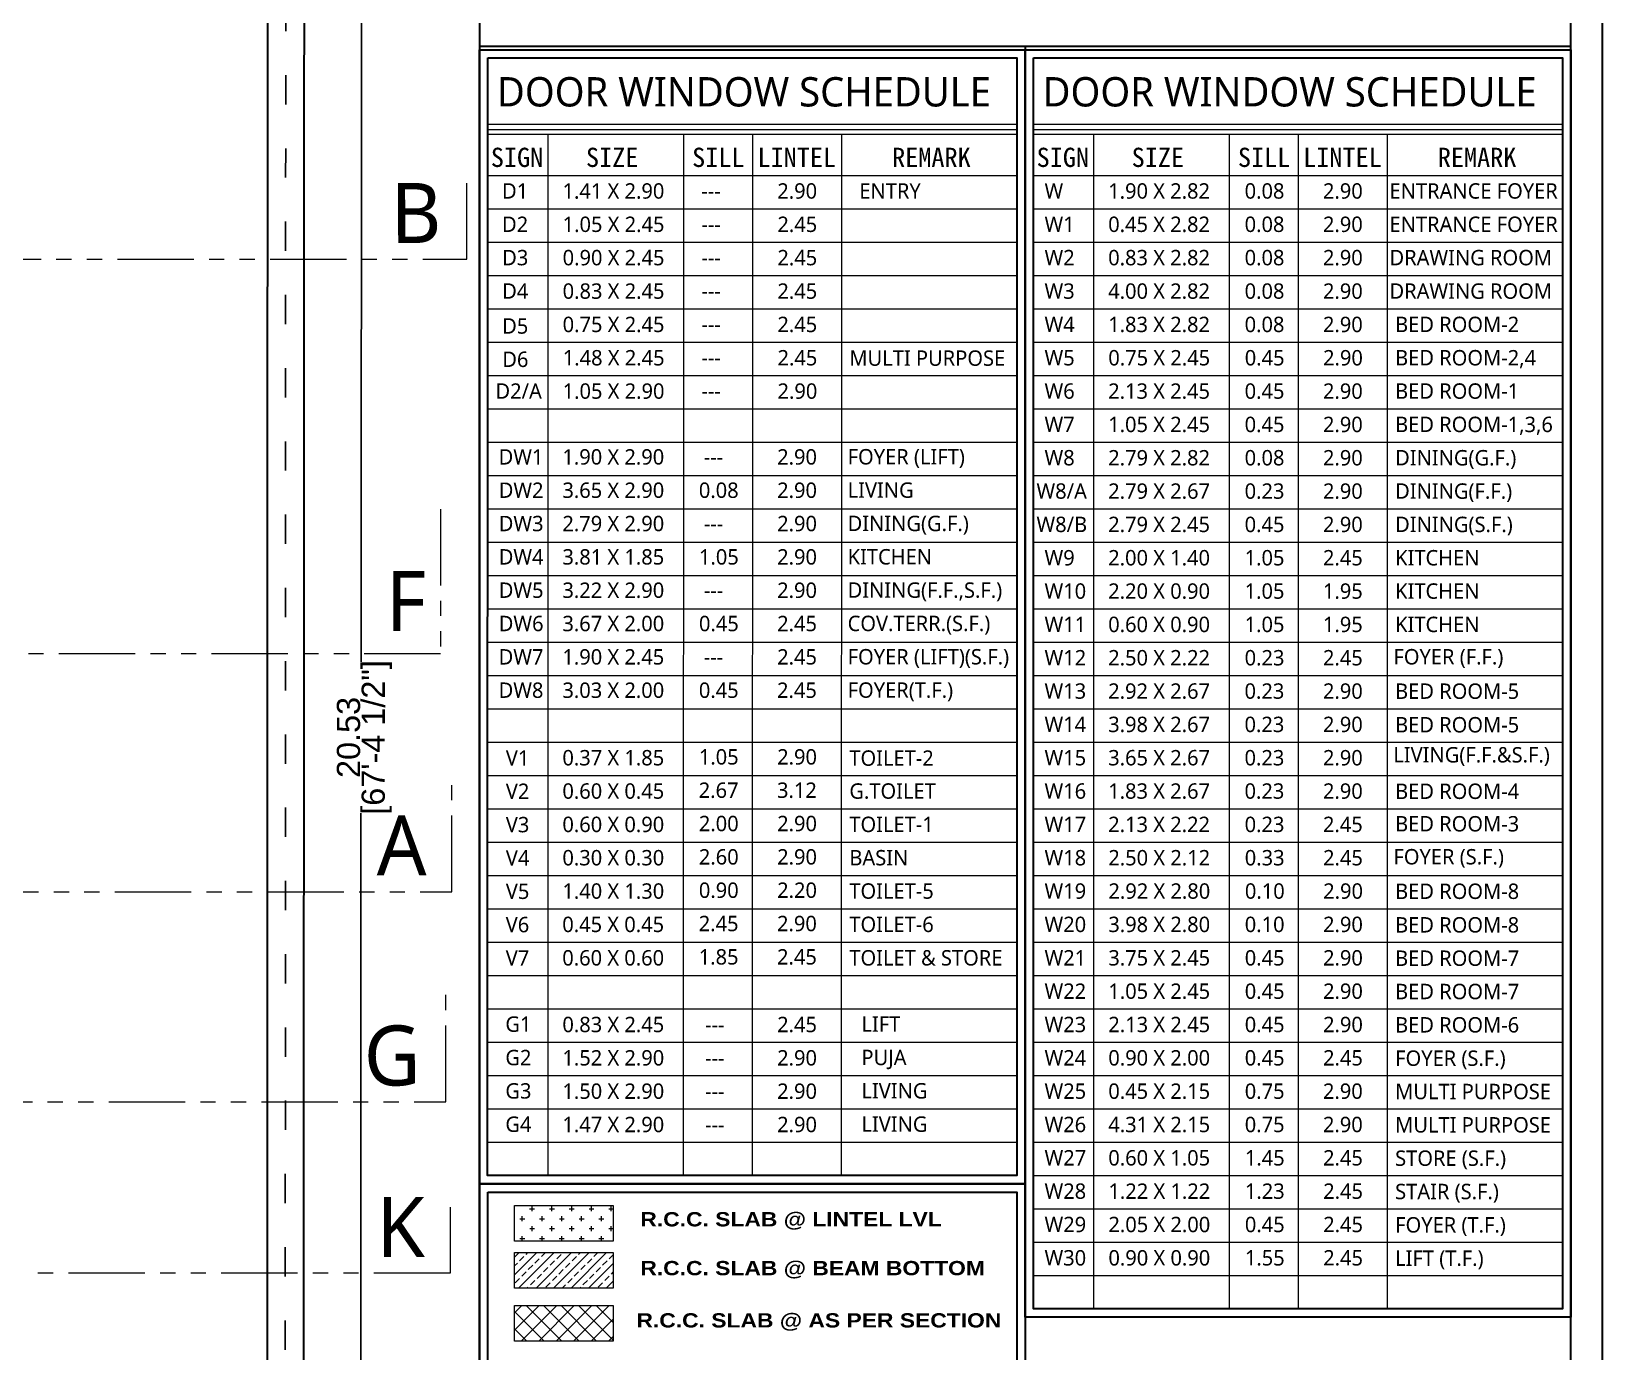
# Model space of a CAD drawing. Extents: x 2450 to 2649, y -7 to 131.
# Drawn here: x 2474.02 to 2486.88, y 1.76 to 12.57 of the extents above; entities that cross this region are included whole.
import ezdxf

# ---------------------------------------------------------------- set-up
doc = ezdxf.new("R2010")
doc.units = 0
doc.header["$MEASUREMENT"] = 0
doc.header["$PDMODE"] = 34
doc.linetypes.add('ACAD_ISO03W100', pattern=[30, 12, -18])
doc.linetypes.add('PHANTOM2', pattern=[1.25, 0.625, -0.125, 0.125, -0.125, 0.125, -0.125])
doc.layers.add('BAS LINE', color=130, linetype='Continuous')
for name, color, linetype, lineweight in [('D-W SCHEDULE', 7, 'Continuous', 15), ('H-3', 185, 'Continuous', 0), ('PLOT', 230, 'Continuous', 35), ('SECTION LINE', 3, 'PHANTOM2', 5), ('TABLE', 25, 'Continuous', 20), ('TEXT(ROOM)', 240, 'Continuous', 15)]:
    doc.layers.add(name, color=color, linetype=linetype, lineweight=lineweight)
for name, color, linetype, lineweight, true_color in [('DIM_1', 7, 'Continuous', 13, 0x000000), ('HEATCH BEAM BOTTOM', 7, 'Continuous', 13, 0x92bdc9), ('HEATCH LINTELLVL', 7, 'Continuous', 9, 0xcb95cb), ('SHEET', 7, 'Continuous', 30, 0x121212)]:
    doc.layers.add(name, color=color, linetype=linetype, lineweight=lineweight, true_color=true_color)
doc.layers.add('HATCH-SLAB', color=254, linetype='Continuous', lineweight=5, transparency=0.5)
doc.styles.add('AR', font='arial.ttf')
doc.styles.add('ARIAL BLACK (SECTION NAME)', font='ariblk.ttf', dxfattribs={"height": 0.5})
doc.styles.add('COMPLEX', font='complex.shx')
doc.styles.get("Standard").update_dxf_attribs({"font": 'malgunsl.ttf'})
doc.dimstyles.new('2310', dxfattribs={"dimtxt": 0.19, "dimasz": 0.08, "dimexe": 0.18, "dimexo": 0.0625, "dimgap": 0.005, "dimtad": 0, "dimzin": 0, "dimdsep": 46, "dimtxsty": 'AR', "dimblk": 'ARCHTICK', "dimcen": 0.09, "dimse1": 1, "dimse2": 1, "dimaunit": 1, "dimadec": 4, "dimazin": 0, "dimtfac": 1, "dimtofl": 0, "dimtmove": 0, "dimatfit": 3, "dimfxl": 0.18, "dimtolj": 1, "dimtzin": 0, "dimarcsym": 0})

# ---------------------------------------------------------------- blocks, each defined once
blk = doc.blocks.new('_ArchTick')
at = {"color": 0, "linetype": 'ByBlock', "const_width": 0.15}
blk.add_lwpolyline([(-0.5, -0.5), (0.5, 0.5)], dxfattribs=at)
blk = doc.blocks.new('*D3249')
at = {"layer": 'DEFPOINTS', "color": 0, "transparency": 16777216}
for p in [(2476.101, 15.701), (2476.094, -4.828), (2476.713, -4.829)]:
    blk.add_point(p, dxfattribs=at)
at = {"layer": 'DIM_1', "color": 0, "lineweight": -2, "transparency": 16777216}
for p, q in [((2476.72, 15.701), (2476.717, 7.407)), ((2476.713, -4.829), (2476.716, 6.166))]:
    blk.add_line(p, q, dxfattribs=at)
at = {"layer": 'DIM_1', "color": 0, "lineweight": -2, "transparency": 16777216, "xscale": 0.08, "yscale": 0.08, "zscale": 0.08}
for p, rotation in [((2476.72, 15.701), 89.98135342843399), ((2476.713, -4.829), 269.981353428434)]:
    blk.add_blockref('_ArchTick', p, dxfattribs=dict(at, rotation=rotation))
at = {"layer": 'DIM_1', "color": 0, "transparency": 16777216, "char_height": 0.19, "attachment_point": 5, "rotation": 89.9814, "style": 'AR'}
for s, insert in [('\\A1;[67\'-4 1/2"]', (2476.845, 6.787)), ('\\A1;20.53', (2476.615, 6.787))]:
    blk.add_mtext(s, dxfattribs=dict(at, insert=insert))

msp = doc.modelspace()

# ---------------------------------------------------------------- hatches: boundary and pattern name
at = {"layer": 'HATCH-SLAB', "ltscale": 10, "true_color": 0x787878}
h = msp.add_hatch(dxfattribs=at)
h.set_pattern_fill('NET', color=8, scale=0.809587, angle=45)
h.set_pattern_definition([(45, (244.36574, 695.90708), (-0.0715580475, 0.0715580475), []), (135, (244.36574, 695.90708), (-0.0715580475, -0.0715580475), [])])
h.paths.add_polyline_path([(2478.78, 2.134), (2477.973, 2.134), (2477.973, 1.843), (2478.78, 1.843)])
at = {"layer": 'HEATCH BEAM BOTTOM', "ltscale": 10}
h = msp.add_hatch(dxfattribs=at)
h.set_pattern_fill('ANSI33', color=256, scale=0.404793)
h.set_pattern_definition([(45, (244.36574, 697.50707), (-0.0715580475, 0.0715580475), []), (45, (244.4373, 697.50707), (-0.0715580475, 0.0715580475), [0.0505991806, -0.0252995903])])
h.paths.add_polyline_path([(2478.78, 2.568), (2477.973, 2.568), (2477.973, 2.277), (2478.78, 2.277)])
at = {"layer": 'HEATCH LINTELLVL', "ltscale": 10}
h = msp.add_hatch(dxfattribs=at)
h.set_pattern_fill('CROSS', color=256, scale=0.323835)
h.set_pattern_definition([(0, (244.36574, 697.30865), (0.080958689, 0.080958689), [0.0404793445, -0.1214380335]), (90, (244.38598, 697.28841), (-0.080958689, 0.080958689), [0.0404793445, -0.1214380335])])
h.paths.add_polyline_path([(2478.78, 2.953), (2477.973, 2.953), (2477.973, 2.661), (2478.78, 2.661)])

# ---------------------------------------------------------------- linework, layer by layer
at = {"layer": 'BAS LINE', "color": 7, "linetype": 'ACAD_ISO03W100', "lineweight": 25, "ltscale": 0.02}
msp.add_lwpolyline([(2452.055, 16.664), (2452.146, -4.704), (2462.447, -4.685), (2464.1, -4.675), (2466.886, -4.671), (2467.557, -4.676), (2476.094, -4.828), (2476.101, 15.701)], close=True, dxfattribs=at)
at = {"layer": 'H-3', "ltscale": 50}
for points in [[(2477.973, 2.953), (2478.78, 2.953), (2478.78, 2.661), (2477.973, 2.661)], [(2477.973, 2.568), (2478.78, 2.568), (2478.78, 2.277), (2477.973, 2.277)], [(2477.973, 2.134), (2478.78, 2.134), (2478.78, 1.843), (2477.973, 1.843)]]:
    msp.add_lwpolyline(points, close=True, dxfattribs=at)
at = {"layer": 'PLOT', "color": 67, "ltscale": 0.1, "true_color": 0x727430, "flags": 128}
for points in [[(2473.65, 15.925), (2476.251, 15.821), (2476.244, -4.831)], [(2473.65, 15.675), (2475.951, 15.582), (2475.944, -4.829)]]:
    msp.add_lwpolyline(points, dxfattribs=at)
at = {"layer": 'SECTION LINE'}
for points in [[(2450.972, 11.522), (2450.972, 10.703), (2477.582, 10.703), (2477.582, 11.453)], [(2477.368, 8.657), (2477.368, 7.473), (2450.759, 7.473), (2450.759, 8.346)], [(2450.951, 6.395), (2450.951, 5.522), (2477.461, 5.522), (2477.461, 6.403)], [(2450.901, 4.676), (2450.901, 3.803), (2477.411, 3.803), (2477.411, 4.684)], [(2477.447, 2.941), (2477.447, 2.398), (2450.923, 2.398), (2450.923, 3.134)]]:
    msp.add_lwpolyline(points, dxfattribs=at)
at = {"layer": 'SHEET', "ltscale": 5}
for p, q in [((2477.686, 18.746), (2477.686, -6.767)), ((2477.686, 12.45), (2486.62, 12.45)), ((2477.686, 12.42), (2486.62, 12.42)), ((2482.153, 12.45), (2482.153, -6.767))]:
    msp.add_line(p, q, dxfattribs=at)
for points in [[(2450.066, 19.006), (2450.066, -7.027), (2486.88, -7.027), (2486.88, 19.006)], [(2450.326, 18.746), (2450.326, -6.767), (2486.62, -6.767), (2486.62, 18.746)]]:
    msp.add_lwpolyline(points, close=True, dxfattribs=at)
at = {"layer": 'TABLE', "color": 240, "true_color": 0xed1f24}
for p, q in [((2477.754, 11.81), (2482.085, 11.81)), ((2477.754, 11.766), (2482.085, 11.766)), ((2477.754, 11.727), (2482.085, 11.727)), ((2482.221, 11.81), (2486.552, 11.81)), ((2482.221, 11.766), (2486.552, 11.766)), ((2482.221, 11.727), (2486.552, 11.727))]:
    msp.add_line(p, q, dxfattribs=at)
at = {"layer": 'TABLE'}
for p, q in [((2478.246, 11.727), (2478.245, 3.198)), ((2479.355, 11.727), (2479.354, 3.198)), ((2479.92, 11.727), (2479.919, 3.198)), ((2480.649, 11.727), (2480.648, 3.198)), ((2482.713, 11.727), (2482.713, 2.106)), ((2483.822, 11.727), (2483.822, 2.106)), ((2484.387, 11.727), (2484.387, 2.106)), ((2485.116, 11.727), (2485.116, 2.106)), ((2477.754, 11.39), (2482.085, 11.39)), ((2482.221, 11.39), (2486.552, 11.39)), ((2477.754, 11.117), (2482.085, 11.117)), ((2482.221, 11.117), (2486.552, 11.117)), ((2477.754, 10.844), (2482.085, 10.844)), ((2482.221, 10.844), (2486.552, 10.844)), ((2477.754, 10.571), (2482.085, 10.571)), ((2477.754, 10.571), (2482.085, 10.571)), ((2482.221, 10.571), (2486.552, 10.571)), ((2477.754, 10.298), (2482.085, 10.298)), ((2482.221, 10.298), (2486.552, 10.298)), ((2477.754, 10.025), (2482.085, 10.025)), ((2482.221, 10.025), (2486.552, 10.025)), ((2477.754, 9.752), (2482.085, 9.752)), ((2482.221, 9.752), (2486.552, 9.752)), ((2477.754, 9.479), (2482.085, 9.479)), ((2482.221, 9.479), (2486.552, 9.479)), ((2477.753, 9.205), (2482.084, 9.205)), ((2482.221, 9.205), (2486.552, 9.205)), ((2477.753, 8.932), (2482.084, 8.932)), ((2482.221, 8.932), (2486.552, 8.932)), ((2477.753, 8.659), (2482.084, 8.659)), ((2482.221, 8.659), (2486.552, 8.659)), ((2477.753, 8.386), (2482.084, 8.386)), ((2482.221, 8.386), (2486.552, 8.386)), ((2477.753, 8.113), (2482.084, 8.113)), ((2482.221, 8.113), (2486.552, 8.113)), ((2477.753, 7.84), (2482.084, 7.84)), ((2482.221, 7.84), (2486.552, 7.84)), ((2477.753, 7.567), (2482.084, 7.567)), ((2482.221, 7.567), (2486.552, 7.567)), ((2477.753, 7.294), (2482.084, 7.294)), ((2482.221, 7.294), (2486.552, 7.294)), ((2477.753, 7.021), (2482.084, 7.021)), ((2482.221, 7.021), (2486.552, 7.021)), ((2477.753, 6.748), (2482.084, 6.748)), ((2482.221, 6.748), (2486.552, 6.748)), ((2477.753, 6.475), (2482.084, 6.475)), ((2482.221, 6.475), (2486.552, 6.475)), ((2477.753, 6.202), (2482.084, 6.202)), ((2482.221, 6.202), (2486.552, 6.202)), ((2477.753, 5.929), (2482.084, 5.929)), ((2482.221, 5.929), (2486.552, 5.929)), ((2477.753, 5.656), (2482.084, 5.656)), ((2482.221, 5.656), (2486.552, 5.656)), ((2477.753, 5.383), (2482.084, 5.383)), ((2482.221, 5.383), (2486.552, 5.383)), ((2477.753, 5.11), (2482.084, 5.11)), ((2482.221, 5.11), (2486.552, 5.11)), ((2477.753, 4.837), (2482.084, 4.837)), ((2482.221, 4.837), (2486.552, 4.837)), ((2477.753, 4.564), (2482.084, 4.564)), ((2482.221, 4.564), (2486.552, 4.564)), ((2477.753, 4.291), (2482.084, 4.291)), ((2482.221, 4.291), (2486.552, 4.291)), ((2477.753, 4.017), (2482.084, 4.017)), ((2482.221, 4.017), (2486.552, 4.017)), ((2477.753, 3.744), (2482.084, 3.744)), ((2482.221, 3.744), (2486.552, 3.744)), ((2477.753, 3.471), (2482.084, 3.471)), ((2482.221, 3.471), (2486.552, 3.471)), ((2482.221, 3.198), (2486.552, 3.198)), ((2482.221, 2.925), (2486.552, 2.925)), ((2482.221, 2.652), (2486.552, 2.652)), ((2482.221, 2.379), (2486.552, 2.379))]:
    msp.add_line(p, q, dxfattribs=at)
at = {"layer": 'TABLE', "lineweight": 30}
for points in [[(2477.686, 12.42), (2482.153, 12.42), (2482.152, 3.13), (2477.685, 3.13)], [(2477.754, 12.352), (2482.085, 12.352), (2482.084, 3.198), (2477.753, 3.198)], [(2482.153, 12.42), (2486.62, 12.42), (2486.62, 2.038), (2482.153, 2.038)], [(2482.221, 12.352), (2486.552, 12.352), (2486.552, 2.106), (2482.221, 2.106)], [(2477.686, 3.13), (2482.153, 3.13), (2482.153, 0.765), (2477.686, 0.765)], [(2477.754, 3.062), (2482.085, 3.062), (2482.085, 0.833), (2477.754, 0.833)]]:
    msp.add_lwpolyline(points, close=True, dxfattribs=at)

# ---------------------------------------------------------------- texts
at = {"layer": 'D-W SCHEDULE', "attachment_point": 1}
for s, width, insert, char_height in [('DOOR WINDOW SCHEDULE', 4.67507, (2477.829, 12.195), 0.24029), ('DOOR WINDOW SCHEDULE', 4.67507, (2482.296, 12.195), 0.24029), ('{\\fGadugi|b0|i0|c0|p34;D1}', 0.32301, (2477.871, 11.326), 0.12612), ('{\\fGadugi|b0|i0|c0|p34;1.41 X 2.90}', 0.88357, (2478.366, 11.326), 0.12612), ('{\\fGadugi|b0|i0|c0|p34;2.90}', 0.88357, (2480.124, 11.326), 0.12612), ('{\\fGadugi|b0|i0|c0|p34;W}', 0.32301, (2482.312, 11.326), 0.12612), ('{\\fGadugi|b0|i0|c0|p34;1.90 X 2.82}', 0.88357, (2482.833, 11.326), 0.12612), ('{\\fGadugi|b0|i0|c0|p34;0.08}', 0.88357, (2483.95, 11.326), 0.12612), ('{\\fGadugi|b0|i0|c0|p34;2.90}', 0.88357, (2484.591, 11.326), 0.12612), ('{\\fGadugi|b0|i0|c0|p34;---}', 0.88357, (2479.502, 11.326), 0.12612), ('{\\fGadugi|b0|i0|c0|p34;D2}', 0.32301, (2477.871, 11.053), 0.12612), ('{\\fGadugi|b0|i0|c0|p34;1.05 X 2.45}', 0.88357, (2478.367, 11.053), 0.12612), ('{\\fGadugi|b0|i0|c0|p34;---}', 0.88357, (2479.503, 11.053), 0.12612), ('{\\fGadugi|b0|i0|c0|p34;2.45}', 0.88357, (2480.125, 11.053), 0.12612), ('{\\fGadugi|b0|i0|c0|p34;W1}', 0.32301, (2482.312, 11.053), 0.12612), ('{\\fGadugi|b0|i0|c0|p34;0.45 X 2.82}', 0.88357, (2482.833, 11.053), 0.12612), ('{\\fGadugi|b0|i0|c0|p34;0.08}', 0.88357, (2483.95, 11.053), 0.12612), ('{\\fGadugi|b0|i0|c0|p34;2.90}', 0.88357, (2484.591, 11.053), 0.12612), ('{\\fGadugi|b0|i0|c0|p34;D3}', 0.32301, (2477.872, 10.78), 0.12612), ('{\\fGadugi|b0|i0|c0|p34;0.90 X 2.45}', 0.88357, (2478.367, 10.78), 0.12612), ('{\\fGadugi|b0|i0|c0|p34;---}', 0.88357, (2479.503, 10.78), 0.12612), ('{\\fGadugi|b0|i0|c0|p34;2.45}', 0.88357, (2480.125, 10.78), 0.12612), ('{\\fGadugi|b0|i0|c0|p34;W2}', 0.32301, (2482.312, 10.78), 0.12612), ('{\\fGadugi|b0|i0|c0|p34;0.83 X 2.82}', 0.88357, (2482.833, 10.78), 0.12612), ('{\\fGadugi|b0|i0|c0|p34;0.08}', 0.88357, (2483.95, 10.78), 0.12612), ('{\\fGadugi|b0|i0|c0|p34;2.90}', 0.88357, (2484.591, 10.78), 0.12612), ('{\\fGadugi|b0|i0|c0|p34;D4}', 0.32301, (2477.872, 10.506), 0.12612), ('{\\fGadugi|b0|i0|c0|p34;0.83 X 2.45}', 0.88357, (2478.367, 10.506), 0.12612), ('{\\fGadugi|b0|i0|c0|p34;---}', 0.88357, (2479.503, 10.506), 0.12612), ('{\\fGadugi|b0|i0|c0|p34;2.45}', 0.88357, (2480.125, 10.506), 0.12612), ('{\\fGadugi|b0|i0|c0|p34;W3}', 0.32301, (2482.312, 10.506), 0.12612), ('{\\fGadugi|b0|i0|c0|p34;4.00 X 2.82}', 0.88357, (2482.833, 10.506), 0.12612), ('{\\fGadugi|b0|i0|c0|p34;0.08}', 0.88357, (2483.95, 10.506), 0.12612), ('{\\fGadugi|b0|i0|c0|p34;2.90}', 0.88357, (2484.591, 10.506), 0.12612), ('{\\fGadugi|b0|i0|c0|p34;D5}', 0.32301, (2477.872, 10.22), 0.12612), ('{\\fGadugi|b0|i0|c0|p34;0.75 X 2.45}', 0.88357, (2478.367, 10.233), 0.12612), ('{\\fGadugi|b0|i0|c0|p34;---}', 0.88357, (2479.503, 10.233), 0.12612), ('{\\fGadugi|b0|i0|c0|p34;2.45}', 0.88357, (2480.125, 10.233), 0.12612), ('{\\fGadugi|b0|i0|c0|p34;W4}', 0.32301, (2482.312, 10.233), 0.12612), ('{\\fGadugi|b0|i0|c0|p34;1.83 X 2.82}', 0.88357, (2482.833, 10.233), 0.12612), ('{\\fGadugi|b0|i0|c0|p34;0.08}', 0.88357, (2483.95, 10.233), 0.12612), ('{\\fGadugi|b0|i0|c0|p34;2.90}', 0.88357, (2484.591, 10.233), 0.12612), ('{\\fGadugi|b0|i0|c0|p34;D6}', 0.32301, (2477.873, 9.947), 0.12612), ('{\\fGadugi|b0|i0|c0|p34;1.48 X 2.45}', 0.88357, (2478.368, 9.96), 0.12612), ('{\\fGadugi|b0|i0|c0|p34;2.45}', 0.88357, (2480.126, 9.96), 0.12612), ('{\\fGadugi|b0|i0|c0|p34;W5}', 0.32301, (2482.312, 9.96), 0.12612), ('{\\fGadugi|b0|i0|c0|p34;0.75 X 2.45}', 0.88357, (2482.834, 9.96), 0.12612), ('{\\fGadugi|b0|i0|c0|p34;0.45}', 0.88357, (2483.951, 9.96), 0.12612), ('{\\fGadugi|b0|i0|c0|p34;2.90}', 0.88357, (2484.592, 9.96), 0.12612), ('{\\fGadugi|b0|i0|c0|p34;---}', 0.88357, (2479.503, 9.96), 0.12612), ('{\\fGadugi|b0|i0|c0|p34;D2/A}', 0.32301, (2477.817, 9.687), 0.12612), ('{\\fGadugi|b0|i0|c0|p34;1.05 X 2.90}', 0.88357, (2478.367, 9.687), 0.12612), ('{\\fGadugi|b0|i0|c0|p34;2.90}', 0.88357, (2480.126, 9.687), 0.12612), ('{\\fGadugi|b0|i0|c0|p34;W6}', 0.32301, (2482.312, 9.687), 0.12612), ('{\\fGadugi|b0|i0|c0|p34;2.13 X 2.45}', 0.88357, (2482.833, 9.687), 0.12612), ('{\\fGadugi|b0|i0|c0|p34;0.45}', 0.88357, (2483.95, 9.687), 0.12612), ('{\\fGadugi|b0|i0|c0|p34;2.90}', 0.88357, (2484.591, 9.687), 0.12612), ('{\\fGadugi|b0|i0|c0|p34;---}', 0.88357, (2479.503, 9.687), 0.12612), ('{\\fGadugi|b0|i0|c0|p34;W7}', 0.32301, (2482.312, 9.414), 0.12612), ('{\\fGadugi|b0|i0|c0|p34;1.05 X 2.45}', 0.88357, (2482.833, 9.414), 0.12612), ('{\\fGadugi|b0|i0|c0|p34;0.45}', 0.88357, (2483.95, 9.414), 0.12612), ('{\\fGadugi|b0|i0|c0|p34;2.90}', 0.88357, (2484.591, 9.414), 0.12612), ('{\\fGadugi|b0|i0|c0|p34;DW1}', 0.32301, (2477.843, 9.148), 0.12612), ('{\\fGadugi|b0|i0|c0|p34;1.90 X 2.90}', 0.88357, (2478.365, 9.148), 0.12612), ('{\\fGadugi|b0|i0|c0|p34;2.90}', 0.88357, (2480.123, 9.148), 0.12612), ('{\\fGadugi|b0|i0|c0|p34;W8}', 0.32301, (2482.312, 9.141), 0.12612), ('{\\fGadugi|b0|i0|c0|p34;2.79 X 2.82}', 0.88357, (2482.833, 9.141), 0.12612), ('{\\fGadugi|b0|i0|c0|p34;0.08}', 0.88357, (2483.95, 9.141), 0.12612), ('{\\fGadugi|b0|i0|c0|p34;2.90}', 0.88357, (2484.591, 9.141), 0.12612), ('{\\fGadugi|b0|i0|c0|p34;---}', 0.88357, (2479.522, 9.148), 0.12612), ('{\\fGadugi|b0|i0|c0|p34;DW2}', 0.32301, (2477.844, 8.875), 0.12612), ('{\\fGadugi|b0|i0|c0|p34;3.65 X 2.90}', 0.88357, (2478.365, 8.875), 0.12612), ('{\\fGadugi|b0|i0|c0|p34;0.08}', 0.88357, (2479.482, 8.875), 0.12612), ('{\\fGadugi|b0|i0|c0|p34;2.90}', 0.88357, (2480.123, 8.875), 0.12612), ('{\\fGadugi|b0|i0|c0|p34;W8/A}', 0.32301, (2482.246, 8.868), 0.12612), ('{\\fGadugi|b0|i0|c0|p34;2.79 X 2.67}', 0.88357, (2482.833, 8.868), 0.12612), ('{\\fGadugi|b0|i0|c0|p34;0.23}', 0.88357, (2483.95, 8.868), 0.12612), ('{\\fGadugi|b0|i0|c0|p34;2.90}', 0.88357, (2484.591, 8.868), 0.12612), ('{\\fGadugi|b0|i0|c0|p34;DW3}', 0.32301, (2477.844, 8.602), 0.12612), ('{\\fGadugi|b0|i0|c0|p34;2.79 X 2.90}', 0.88357, (2478.365, 8.602), 0.12612), ('{\\fGadugi|b0|i0|c0|p34;---}', 0.88357, (2479.523, 8.602), 0.12612), ('{\\fGadugi|b0|i0|c0|p34;2.90}', 0.88357, (2480.123, 8.602), 0.12612), ('{\\fGadugi|b0|i0|c0|p34;W8/B}', 0.32301, (2482.246, 8.595), 0.12612), ('{\\fGadugi|b0|i0|c0|p34;2.79 X 2.45}', 0.88357, (2482.833, 8.595), 0.12612), ('{\\fGadugi|b0|i0|c0|p34;0.45}', 0.88357, (2483.95, 8.595), 0.12612), ('{\\fGadugi|b0|i0|c0|p34;2.90}', 0.88357, (2484.591, 8.595), 0.12612), ('{\\fGadugi|b0|i0|c0|p34;DW4}', 0.32301, (2477.844, 8.329), 0.12612), ('{\\fGadugi|b0|i0|c0|p34;3.81 X 1.85}', 0.88357, (2478.365, 8.329), 0.12612), ('{\\fGadugi|b0|i0|c0|p34;1.05}', 0.88357, (2479.483, 8.329), 0.12612), ('{\\fGadugi|b0|i0|c0|p34;2.90}', 0.88357, (2480.123, 8.329), 0.12612), ('{\\fGadugi|b0|i0|c0|p34;W9}', 0.32301, (2482.312, 8.322), 0.12612), ('{\\fGadugi|b0|i0|c0|p34;2.00 X 1.40}', 0.88357, (2482.833, 8.322), 0.12612), ('{\\fGadugi|b0|i0|c0|p34;1.05}', 0.88357, (2483.95, 8.322), 0.12612), ('{\\fGadugi|b0|i0|c0|p34;2.45}', 0.88357, (2484.591, 8.322), 0.12612), ('{\\fGadugi|b0|i0|c0|p34;DW5}', 0.32301, (2477.844, 8.056), 0.12612), ('{\\fGadugi|b0|i0|c0|p34;3.22 X 2.90}', 0.88357, (2478.365, 8.056), 0.12612), ('{\\fGadugi|b0|i0|c0|p34;---}', 0.88357, (2479.523, 8.056), 0.12612), ('{\\fGadugi|b0|i0|c0|p34;2.90}', 0.88357, (2480.123, 8.056), 0.12612), ('{\\fGadugi|b0|i0|c0|p34;W10}', 0.32301, (2482.312, 8.049), 0.12612), ('{\\fGadugi|b0|i0|c0|p34;2.20 X 0.90}', 0.88357, (2482.833, 8.049), 0.12612), ('{\\fGadugi|b0|i0|c0|p34;1.05}', 0.88357, (2483.95, 8.049), 0.12612), ('{\\fGadugi|b0|i0|c0|p34;1.95}', 0.88357, (2484.591, 8.049), 0.12612), ('{\\fGadugi|b0|i0|c0|p34;DW6}', 0.32301, (2477.844, 7.783), 0.12612), ('{\\fGadugi|b0|i0|c0|p34;3.67 X 2.00}', 0.88357, (2478.365, 7.783), 0.12612), ('{\\fGadugi|b0|i0|c0|p34;0.45}', 0.88357, (2479.483, 7.783), 0.12612), ('{\\fGadugi|b0|i0|c0|p34;2.45}', 0.88357, (2480.123, 7.783), 0.12612), ('{\\fGadugi|b0|i0|c0|p34;W11}', 0.32301, (2482.312, 7.776), 0.12612), ('{\\fGadugi|b0|i0|c0|p34;0.60 X 0.90}', 0.88357, (2482.833, 7.776), 0.12612), ('{\\fGadugi|b0|i0|c0|p34;1.05}', 0.88357, (2483.95, 7.776), 0.12612), ('{\\fGadugi|b0|i0|c0|p34;1.95}', 0.88357, (2484.591, 7.776), 0.12612), ('{\\fGadugi|b0|i0|c0|p34;DW7}', 0.32301, (2477.843, 7.51), 0.12612), ('{\\fGadugi|b0|i0|c0|p34;1.90 X 2.45}', 0.88357, (2478.365, 7.51), 0.12612), ('{\\fGadugi|b0|i0|c0|p34;2.45}', 0.88357, (2480.123, 7.51), 0.12612), ('{\\fGadugi|b0|i0|c0|p34;W12}', 0.32301, (2482.312, 7.503), 0.12612), ('{\\fGadugi|b0|i0|c0|p34;2.50 X 2.22}', 0.88357, (2482.833, 7.503), 0.12612), ('{\\fGadugi|b0|i0|c0|p34;0.23}', 0.88357, (2483.95, 7.503), 0.12612), ('{\\fGadugi|b0|i0|c0|p34;2.45}', 0.88357, (2484.591, 7.503), 0.12612), ('{\\fGadugi|b0|i0|c0|p34;---}', 0.88357, (2479.522, 7.51), 0.12612), ('{\\fGadugi|b0|i0|c0|p34;DW8}', 0.32301, (2477.843, 7.237), 0.12612), ('{\\fGadugi|b0|i0|c0|p34;3.03 X 2.00}', 0.88357, (2478.365, 7.237), 0.12612), ('{\\fGadugi|b0|i0|c0|p34;0.45}', 0.88357, (2479.482, 7.237), 0.12612), ('{\\fGadugi|b0|i0|c0|p34;2.45}', 0.88357, (2480.122, 7.237), 0.12612), ('{\\fGadugi|b0|i0|c0|p34;W13}', 0.32301, (2482.312, 7.23), 0.12612), ('{\\fGadugi|b0|i0|c0|p34;2.92 X 2.67}', 0.88357, (2482.833, 7.23), 0.12612), ('{\\fGadugi|b0|i0|c0|p34;0.23}', 0.88357, (2483.949, 7.23), 0.12612), ('{\\fGadugi|b0|i0|c0|p34;2.90}', 0.88357, (2484.591, 7.23), 0.12612), ('{\\fGadugi|b0|i0|c0|p34;W14}', 0.32301, (2482.312, 6.957), 0.12612), ('{\\fGadugi|b0|i0|c0|p34;3.98 X 2.67}', 0.88357, (2482.833, 6.957), 0.12612), ('{\\fGadugi|b0|i0|c0|p34;0.23}', 0.88357, (2483.949, 6.957), 0.12612), ('{\\fGadugi|b0|i0|c0|p34;2.90}', 0.88357, (2484.591, 6.957), 0.12612), ('{\\fGadugi|b0|i0|c0|p34;1.05}', 0.88357, (2479.482, 6.691), 0.12612), ('{\\fGadugi|b0|i0|c0|p34;2.90}', 0.88357, (2480.123, 6.691), 0.12612), ('{\\fGadugi|b0|i0|c0|p34;V1}', 0.32301, (2477.902, 6.682), 0.12612), ('{\\fGadugi|b0|i0|c0|p34;0.37 X 1.85}', 0.88357, (2478.365, 6.684), 0.12612), ('{\\fGadugi|b0|i0|c0|p34;W15}', 0.32301, (2482.312, 6.684), 0.12612), ('{\\fGadugi|b0|i0|c0|p34;3.65 X 2.67}', 0.88357, (2482.833, 6.684), 0.12612), ('{\\fGadugi|b0|i0|c0|p34;0.23}', 0.88357, (2483.949, 6.684), 0.12612), ('{\\fGadugi|b0|i0|c0|p34;2.90}', 0.88357, (2484.591, 6.684), 0.12612), ('{\\fGadugi|b0|i0|c0|p34;V2}', 0.32301, (2477.902, 6.409), 0.12612), ('{\\fGadugi|b0|i0|c0|p34;0.60 X 0.45}', 0.88357, (2478.365, 6.411), 0.12612), ('{\\fGadugi|b0|i0|c0|p34;2.67}', 0.88357, (2479.481, 6.418), 0.12612), ('{\\fGadugi|b0|i0|c0|p34;3.12}', 0.88357, (2480.122, 6.418), 0.12612), ('{\\fGadugi|b0|i0|c0|p34;W16}', 0.32301, (2482.312, 6.411), 0.12612), ('{\\fGadugi|b0|i0|c0|p34;1.83 X 2.67}', 0.88357, (2482.833, 6.411), 0.12612), ('{\\fGadugi|b0|i0|c0|p34;0.23}', 0.88357, (2483.949, 6.411), 0.12612), ('{\\fGadugi|b0|i0|c0|p34;2.90}', 0.88357, (2484.591, 6.411), 0.12612), ('{\\fGadugi|b0|i0|c0|p34;V3}', 0.32301, (2477.902, 6.136), 0.12612), ('{\\fGadugi|b0|i0|c0|p34;0.60 X 0.90}', 0.88357, (2478.365, 6.138), 0.12612), ('{\\fGadugi|b0|i0|c0|p34;2.00}', 0.88357, (2479.482, 6.145), 0.12612), ('{\\fGadugi|b0|i0|c0|p34;2.90}', 0.88357, (2480.123, 6.145), 0.12612), ('{\\fGadugi|b0|i0|c0|p34;W17}', 0.32301, (2482.312, 6.138), 0.12612), ('{\\fGadugi|b0|i0|c0|p34;2.13 X 2.22}', 0.88357, (2482.833, 6.138), 0.12612), ('{\\fGadugi|b0|i0|c0|p34;0.23}', 0.88357, (2483.95, 6.138), 0.12612), ('{\\fGadugi|b0|i0|c0|p34;2.45}', 0.88357, (2484.591, 6.138), 0.12612), ('{\\fGadugi|b0|i0|c0|p34;V4}', 0.32301, (2477.902, 5.863), 0.12612), ('{\\fGadugi|b0|i0|c0|p34;0.30 X 0.30}', 0.88357, (2478.365, 5.865), 0.12612), ('{\\fGadugi|b0|i0|c0|p34;2.60}', 0.88357, (2479.482, 5.872), 0.12612), ('{\\fGadugi|b0|i0|c0|p34;2.90}', 0.88357, (2480.123, 5.872), 0.12612), ('{\\fGadugi|b0|i0|c0|p34;W18}', 0.32301, (2482.312, 5.865), 0.12612), ('{\\fGadugi|b0|i0|c0|p34;2.50 X 2.12}', 0.88357, (2482.834, 5.865), 0.12612), ('{\\fGadugi|b0|i0|c0|p34;0.33}', 0.88357, (2483.951, 5.865), 0.12612), ('{\\fGadugi|b0|i0|c0|p34;2.45}', 0.88357, (2484.592, 5.865), 0.12612), ('{\\fGadugi|b0|i0|c0|p34;V5}', 0.32301, (2477.902, 5.59), 0.12612), ('{\\fGadugi|b0|i0|c0|p34;1.40 X 1.30}', 0.88357, (2478.365, 5.592), 0.12612), ('{\\fGadugi|b0|i0|c0|p34;0.90}', 0.88357, (2479.482, 5.599), 0.12612), ('{\\fGadugi|b0|i0|c0|p34;2.20}', 0.88357, (2480.123, 5.599), 0.12612), ('{\\fGadugi|b0|i0|c0|p34;W19}', 0.32301, (2482.312, 5.592), 0.12612), ('{\\fGadugi|b0|i0|c0|p34;2.92 X 2.80}', 0.88357, (2482.835, 5.592), 0.12612), ('{\\fGadugi|b0|i0|c0|p34;0.10}', 0.88357, (2483.952, 5.592), 0.12612), ('{\\fGadugi|b0|i0|c0|p34;2.90}', 0.88357, (2484.593, 5.592), 0.12612), ('{\\fGadugi|b0|i0|c0|p34;V6}', 0.32301, (2477.901, 5.317), 0.12612), ('{\\fGadugi|b0|i0|c0|p34;0.45 X 0.45}', 0.88357, (2478.364, 5.319), 0.12612), ('{\\fGadugi|b0|i0|c0|p34;2.45}', 0.88357, (2479.481, 5.326), 0.12612), ('{\\fGadugi|b0|i0|c0|p34;2.90}', 0.88357, (2480.122, 5.326), 0.12612), ('{\\fGadugi|b0|i0|c0|p34;W20}', 0.32301, (2482.312, 5.319), 0.12612), ('{\\fGadugi|b0|i0|c0|p34;3.98 X 2.80}', 0.88357, (2482.834, 5.319), 0.12612), ('{\\fGadugi|b0|i0|c0|p34;0.10}', 0.88357, (2483.951, 5.319), 0.12612), ('{\\fGadugi|b0|i0|c0|p34;2.90}', 0.88357, (2484.592, 5.319), 0.12612), ('{\\fGadugi|b0|i0|c0|p34;V7}', 0.32301, (2477.901, 5.044), 0.12612), ('{\\fGadugi|b0|i0|c0|p34;0.60 X 0.60}', 0.88357, (2478.364, 5.045), 0.12612), ('{\\fGadugi|b0|i0|c0|p34;1.85}', 0.88357, (2479.481, 5.053), 0.12612), ('{\\fGadugi|b0|i0|c0|p34;2.45}', 0.88357, (2480.122, 5.053), 0.12612), ('{\\fGadugi|b0|i0|c0|p34;W21}', 0.32301, (2482.312, 5.045), 0.12612), ('{\\fGadugi|b0|i0|c0|p34;3.75 X 2.45}', 0.88357, (2482.834, 5.045), 0.12612), ('{\\fGadugi|b0|i0|c0|p34;0.45}', 0.88357, (2483.951, 5.045), 0.12612), ('{\\fGadugi|b0|i0|c0|p34;2.90}', 0.88357, (2484.592, 5.045), 0.12612), ('{\\fGadugi|b0|i0|c0|p34;W22}', 0.32301, (2482.312, 4.772), 0.12612), ('{\\fGadugi|b0|i0|c0|p34;1.05 X 2.45}', 0.88357, (2482.834, 4.772), 0.12612), ('{\\fGadugi|b0|i0|c0|p34;0.45}', 0.88357, (2483.951, 4.772), 0.12612), ('{\\fGadugi|b0|i0|c0|p34;2.90}', 0.88357, (2484.592, 4.772), 0.12612), ('{\\fGadugi|b0|i0|c0|p34;G1}', 0.32301, (2477.898, 4.502), 0.12612), ('{\\fGadugi|b0|i0|c0|p34;0.83 X 2.45}', 0.88357, (2478.365, 4.499), 0.12612), ('{\\fGadugi|b0|i0|c0|p34;---}', 0.88357, (2479.533, 4.499), 0.12612), ('{\\fGadugi|b0|i0|c0|p34;2.45}', 0.88357, (2480.123, 4.499), 0.12612), ('{\\fGadugi|b0|i0|c0|p34;W23}', 0.32301, (2482.312, 4.499), 0.12612), ('{\\fGadugi|b0|i0|c0|p34;2.13 X 2.45}', 0.88357, (2482.834, 4.499), 0.12612), ('{\\fGadugi|b0|i0|c0|p34;0.45}', 0.88357, (2483.951, 4.499), 0.12612), ('{\\fGadugi|b0|i0|c0|p34;2.90}', 0.88357, (2484.592, 4.499), 0.12612), ('{\\fGadugi|b0|i0|c0|p34;G2}', 0.32301, (2477.898, 4.228), 0.12612), ('{\\fGadugi|b0|i0|c0|p34;1.52 X 2.90}', 0.88357, (2478.365, 4.226), 0.12612), ('{\\fGadugi|b0|i0|c0|p34;---}', 0.88357, (2479.533, 4.226), 0.12612), ('{\\fGadugi|b0|i0|c0|p34;2.90}', 0.88357, (2480.123, 4.226), 0.12612), ('{\\fGadugi|b0|i0|c0|p34;W24}', 0.32301, (2482.312, 4.226), 0.12612), ('{\\fGadugi|b0|i0|c0|p34;0.90 X 2.00}', 0.88357, (2482.834, 4.226), 0.12612), ('{\\fGadugi|b0|i0|c0|p34;0.45}', 0.88357, (2483.951, 4.226), 0.12612), ('{\\fGadugi|b0|i0|c0|p34;2.45}', 0.88357, (2484.592, 4.226), 0.12612), ('{\\fGadugi|b0|i0|c0|p34;G3}', 0.32301, (2477.898, 3.955), 0.12612), ('{\\fGadugi|b0|i0|c0|p34;1.50 X 2.90}', 0.88357, (2478.365, 3.953), 0.12612), ('{\\fGadugi|b0|i0|c0|p34;---}', 0.88357, (2479.533, 3.953), 0.12612), ('{\\fGadugi|b0|i0|c0|p34;2.90}', 0.88357, (2480.123, 3.953), 0.12612), ('{\\fGadugi|b0|i0|c0|p34;W25}', 0.32301, (2482.312, 3.953), 0.12612), ('{\\fGadugi|b0|i0|c0|p34;0.45 X 2.15}', 0.88357, (2482.834, 3.953), 0.12612), ('{\\fGadugi|b0|i0|c0|p34;0.75}', 0.88357, (2483.951, 3.953), 0.12612), ('{\\fGadugi|b0|i0|c0|p34;2.90}', 0.88357, (2484.591, 3.953), 0.12612), ('{\\fGadugi|b0|i0|c0|p34;G4}', 0.32301, (2477.898, 3.682), 0.12612), ('{\\fGadugi|b0|i0|c0|p34;1.47 X 2.90}', 0.88357, (2478.365, 3.68), 0.12612), ('{\\fGadugi|b0|i0|c0|p34;---}', 0.88357, (2479.533, 3.68), 0.12612), ('{\\fGadugi|b0|i0|c0|p34;2.90}', 0.88357, (2480.123, 3.68), 0.12612), ('{\\fGadugi|b0|i0|c0|p34;W26}', 0.32301, (2482.312, 3.68), 0.12612), ('{\\fGadugi|b0|i0|c0|p34;4.31 X 2.15 }', 0.88357, (2482.834, 3.68), 0.12612), ('{\\fGadugi|b0|i0|c0|p34;0.75}', 0.88357, (2483.951, 3.68), 0.12612), ('{\\fGadugi|b0|i0|c0|p34;2.90}', 0.88357, (2484.591, 3.68), 0.12612), ('{\\fGadugi|b0|i0|c0|p34;W27}', 0.32301, (2482.312, 3.407), 0.12612), ('{\\fGadugi|b0|i0|c0|p34;0.60 X 1.05}', 0.88357, (2482.834, 3.407), 0.12612), ('{\\fGadugi|b0|i0|c0|p34;1.45}', 0.88357, (2483.952, 3.407), 0.12612), ('{\\fGadugi|b0|i0|c0|p34;2.45}', 0.88357, (2484.592, 3.407), 0.12612), ('{\\fGadugi|b0|i0|c0|p34;W28}', 0.32301, (2482.312, 3.134), 0.12612), ('{\\fGadugi|b0|i0|c0|p34;1.22 X 1.22}', 0.88357, (2482.835, 3.134), 0.12612), ('{\\fGadugi|b0|i0|c0|p34;1.23}', 0.88357, (2483.952, 3.134), 0.12612), ('{\\fGadugi|b0|i0|c0|p34;2.45}', 0.88357, (2484.593, 3.134), 0.12612), ('{\\fGadugi|b0|i0|c0|p34;W29}', 0.32301, (2482.312, 2.861), 0.12612), ('{\\fGadugi|b0|i0|c0|p34;2.05 X 2.00}', 0.88357, (2482.835, 2.861), 0.12612), ('{\\fGadugi|b0|i0|c0|p34;0.45}', 0.88357, (2483.952, 2.861), 0.12612), ('{\\fGadugi|b0|i0|c0|p34;2.45}', 0.88357, (2484.593, 2.861), 0.12612), ('{\\fGadugi|b0|i0|c0|p34;W30}', 0.32301, (2482.312, 2.588), 0.12612), ('{\\fGadugi|b0|i0|c0|p34;0.90 X 0.90}', 0.88357, (2482.835, 2.588), 0.12612), ('{\\fGadugi|b0|i0|c0|p34;1.55}', 0.88357, (2483.952, 2.588), 0.12612), ('{\\fGadugi|b0|i0|c0|p34;2.45}', 0.88357, (2484.593, 2.588), 0.12612)]:
    msp.add_mtext_dynamic_manual_height_columns(s, width=width, gutter_width=1.092, heights=[0], dxfattribs=dict(at, insert=insert, char_height=char_height))
at = {"layer": 'D-W SCHEDULE', "color": 114, "true_color": 0x139b48, "char_height": 0.15765, "attachment_point": 1}
for s, insert in [('{\\fSimSun|b1|i0|c0|p2;SIGN}', (2477.779, 11.617)), ('{\\fSimSun|b1|i0|c0|p2;SIZE}', (2478.558, 11.617)), ('{\\fSimSun|b1|i0|c0|p2;SILL}', (2479.427, 11.617)), ('{\\fSimSun|b1|i0|c0|p2;LINTEL}', (2479.962, 11.617)), ('{\\fSimSun|b1|i0|c0|p2;REMARK}', (2481.064, 11.617)), ('{\\fSimSun|b1|i0|c0|p2;SIGN}', (2482.247, 11.617)), ('{\\fSimSun|b1|i0|c0|p2;SIZE}', (2483.025, 11.617)), ('{\\fSimSun|b1|i0|c0|p2;SILL}', (2483.895, 11.617)), ('{\\fSimSun|b1|i0|c0|p2;LINTEL}', (2484.429, 11.617)), ('{\\fSimSun|b1|i0|c0|p2;REMARK}', (2485.531, 11.617))]:
    msp.add_mtext_dynamic_manual_height_columns(s, width=0.88357, gutter_width=1.092, heights=[0], dxfattribs=dict(at, insert=insert))
at = {"layer": 'D-W SCHEDULE', "color": 165, "true_color": 0x5e67af, "char_height": 0.12612, "attachment_point": 1}
for s, insert in [('{\\fGadugi|b0|i0|c0|p34;ENTRY}', (2480.796, 11.326)), ('{\\fGadugi|b0|i0|c0|p34;ENTRANCE FOYER}', (2485.136, 11.326)), ('{\\fGadugi|b0|i0|c0|p34;ENTRANCE FOYER}', (2485.136, 11.053)), ('{\\fGadugi|b0|i0|c0|p34;DRAWING ROOM}', (2485.136, 10.78)), ('{\\fGadugi|b0|i0|c0|p34;DRAWING ROOM}', (2485.136, 10.506)), ('{\\fGadugi|b0|i0|c0|p34;BED ROOM-2}', (2485.182, 10.233)), ('{\\fGadugi|b0|i0|c0|p34;MULTI PURPOSE}', (2480.714, 9.957)), ('{\\fGadugi|b0|i0|c0|p34;BED ROOM-2,4}', (2485.182, 9.96)), ('{\\fGadugi|b0|i0|c0|p34;BED ROOM-1}', (2485.182, 9.687)), ('{\\fGadugi|b0|i0|c0|p34;BED ROOM-1,3,6}', (2485.182, 9.414)), ('{\\fGadugi|b0|i0|c0|p34;FOYER (LIFT)}', (2480.7, 9.149)), ('{\\fGadugi|b0|i0|c0|p34;DINING(G.F.)}', (2485.182, 9.141)), ('{\\fGadugi|b0|i0|c0|p34;LIVING}', (2480.7, 8.876)), ('{\\fGadugi|b0|i0|c0|p34;DINING(F.F.)}', (2485.182, 8.868)), ('{\\fGadugi|b0|i0|c0|p34;DINING(G.F.)}', (2480.7, 8.603)), ('{\\fGadugi|b0|i0|c0|p34;DINING(S.F.)}', (2485.182, 8.595)), ('{\\fGadugi|b0|i0|c0|p34;KITCHEN}', (2480.7, 8.33)), ('{\\fGadugi|b0|i0|c0|p34;KITCHEN}', (2485.182, 8.322)), ('{\\fGadugi|b0|i0|c0|p34;DINING(F.F.,S.F.)}', (2480.7, 8.057)), ('{\\fGadugi|b0|i0|c0|p34;KITCHEN}', (2485.182, 8.049)), ('{\\fGadugi|b0|i0|c0|p34;COV.TERR.(S.F.)}', (2480.7, 7.784)), ('{\\fGadugi|b0|i0|c0|p34;KITCHEN}', (2485.182, 7.776)), ('{\\fGadugi|b0|i0|c0|p34;FOYER (LIFT)(S.F.)}', (2480.7, 7.511)), ('{\\fGadugi|b0|i0|c0|p34;FOYER (F.F.)}', (2485.168, 7.511)), ('{\\fGadugi|b0|i0|c0|p34;FOYER(T.F.)}', (2480.7, 7.238)), ('{\\fGadugi|b0|i0|c0|p34;BED ROOM-5}', (2485.182, 7.229)), ('{\\fGadugi|b0|i0|c0|p34;BED ROOM-5}', (2485.182, 6.954)), ('{\\fGadugi|b0|i0|c0|p34;LIVING(F.F.&S.F.)}', (2485.167, 6.708)), ('{\\fGadugi|b0|i0|c0|p34;TOILET-2}', (2480.714, 6.681)), ('{\\fGadugi|b0|i0|c0|p34;G.TOILET}', (2480.714, 6.411)), ('{\\fGadugi|b0|i0|c0|p34;BED ROOM-4}', (2485.182, 6.409)), ('{\\fGadugi|b0|i0|c0|p34;TOILET-1}', (2480.714, 6.138)), ('{\\fGadugi|b0|i0|c0|p34;BED ROOM-3}', (2485.182, 6.143)), ('{\\fGadugi|b0|i0|c0|p34;BASIN}', (2480.714, 5.865)), ('{\\fGadugi|b0|i0|c0|p34;FOYER (S.F.)}', (2485.168, 5.873)), ('{\\fGadugi|b0|i0|c0|p34;TOILET-5}', (2480.714, 5.592)), ('{\\fGadugi|b0|i0|c0|p34;BED ROOM-8}', (2485.182, 5.59)), ('{\\fGadugi|b0|i0|c0|p34;TOILET-6}', (2480.714, 5.319)), ('{\\fGadugi|b0|i0|c0|p34;BED ROOM-8}', (2485.182, 5.315)), ('{\\fGadugi|b0|i0|c0|p34;TOILET & STORE}', (2480.714, 5.045)), ('{\\fGadugi|b0|i0|c0|p34;BED ROOM-7}', (2485.182, 5.042)), ('{\\fGadugi|b0|i0|c0|p34;BED ROOM-7}', (2485.182, 4.769)), ('{\\fGadugi|b0|i0|c0|p34;LIFT}', (2480.813, 4.502)), ('{\\fGadugi|b0|i0|c0|p34;BED ROOM-6}', (2485.182, 4.496)), ('{\\fGadugi|b0|i0|c0|p34;PUJA}', (2480.813, 4.229)), ('{\\fGadugi|b0|i0|c0|p34;FOYER (S.F.)}', (2485.182, 4.223)), ('{\\fGadugi|b0|i0|c0|p34;LIVING}', (2480.813, 3.956)), ('{\\fGadugi|b0|i0|c0|p34;MULTI PURPOSE}', (2485.182, 3.95)), ('{\\fGadugi|b0|i0|c0|p34;LIVING}', (2480.813, 3.683)), ('{\\fGadugi|b0|i0|c0|p34;MULTI PURPOSE}', (2485.182, 3.677)), ('{\\fGadugi|b0|i0|c0|p34;STORE (S.F.)}', (2485.182, 3.404)), ('{\\fGadugi|b0|i0|c0|p34;STAIR (S.F.)}', (2485.182, 3.131)), ('{\\fGadugi|b0|i0|c0|p34;FOYER (T.F.)}', (2485.182, 2.858)), ('{\\fGadugi|b0|i0|c0|p34;LIFT (T.F.)}', (2485.182, 2.585))]:
    msp.add_mtext_dynamic_manual_height_columns(s, width=1.57872, gutter_width=1.092, heights=[0], dxfattribs=dict(at, insert=insert))
at = {"layer": 'SECTION LINE', "color": 5, "char_height": 0.4914, "width": 0.73718, "attachment_point": 3, "rotation": 0.0594, "style": 'COMPLEX'}
for s, insert in [('{\\fSegoe UI Light|b0|i0|c0|p34;B}', (2477.374, 11.329)), ('{\\fSegoe UI Light|b0|i0|c0|p34;F}', (2477.25, 8.15)), ('{\\fSegoe UI Light|b0|i0|c0|p34;A}', (2477.253, 6.148)), ('{\\fSegoe UI Light|b0|i0|c0|p34;G}', (2477.204, 4.428)), ('{\\fSegoe UI Light|b0|i0|c0|p34;K}', (2477.239, 3.023))]:
    msp.add_mtext(s, dxfattribs=dict(at, insert=insert))
at = {"layer": 'TEXT(ROOM)', "ltscale": 20, "char_height": 0.11694, "width": 3.76705, "attachment_point": 1, "style": 'ARIAL BLACK (SECTION NAME)'}
for s, insert in [('R.C.C. SLAB @ LINTEL LVL', (2479.003, 2.899)), ('R.C.C. SLAB @ BEAM BOTTOM', (2479.003, 2.499)), ('R.C.C. SLAB @ AS PER SECTION', (2478.971, 2.071))]:
    msp.add_mtext(s, dxfattribs=dict(at, insert=insert))

# ---------------------------------------------------------------- dimensions: what is measured, and where the dimension line sits
at = {"layer": 'DIM_1'}
dim = msp.add_linear_dim(base=(2476.713, -4.829), p1=(2476.101, 15.701), p2=(2476.094, -4.828), angle=269.9814, dimstyle='2310', override={"dimpost": '\\X'}, dxfattribs=at)
dim.commit()
dim.dimension.update_dxf_attribs({"geometry": '*D3249', "text_midpoint": (2476.717, 6.787), "dimtype": 161})

doc.saveas('drawing.dxf')
